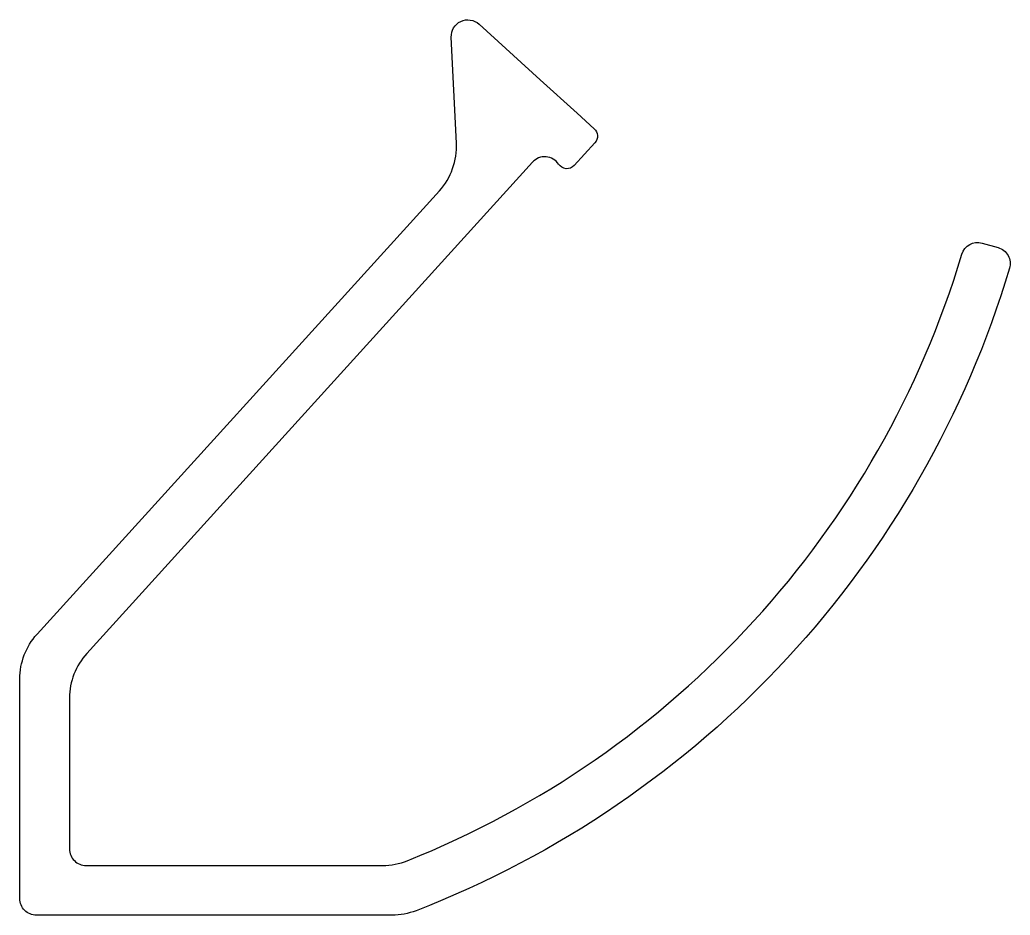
# Model space of a CAD drawing. Extents: x 136.6 to 166.5, y 206.3 to 233.3.
import ezdxf

# ---------------------------------------------------------------- set-up
doc = ezdxf.new("R2010")
doc.units = 0
doc.header["$LTSCALE"] = 15
doc.layers.add('ANA', color=220, linetype='CONTINUOUS')

msp = doc.modelspace()

# ---------------------------------------------------------------- linework, layer by layer
at = {"layer": 'ANA', "color": 0}
msp.add_lwpolyline([(149.77, 229.542), (149.615, 232.735, -0.668179), (150.451, 233.129), (152.297, 231.454), (153.408, 230.446), (153.926, 229.976, -0.414214), (153.947, 229.552), (153.325, 228.867, -0.490314), (152.852, 228.904, 0.490314), (152.064, 228.965), (138.616, 214.147, 0.186351), (138.097, 212.803), (138.097, 208.254, 0.414214), (138.597, 207.754), (147.545, 207.754, 0.09531), (148.287, 207.897, 0.228814), (165.016, 226.188, -0.409172), (165.63, 226.526), (166.111, 226.39, -0.419187), (166.455, 225.766, -0.23164), (148.552, 206.389, -0.092677), (147.83, 206.254), (137.097, 206.254, -0.414214), (136.597, 206.754), (136.597, 213.382, -0.186351), (137.116, 214.726), (149.254, 228.101, 0.198912)], format="xyb", close=True, dxfattribs=at)

doc.saveas('drawing.dxf')
